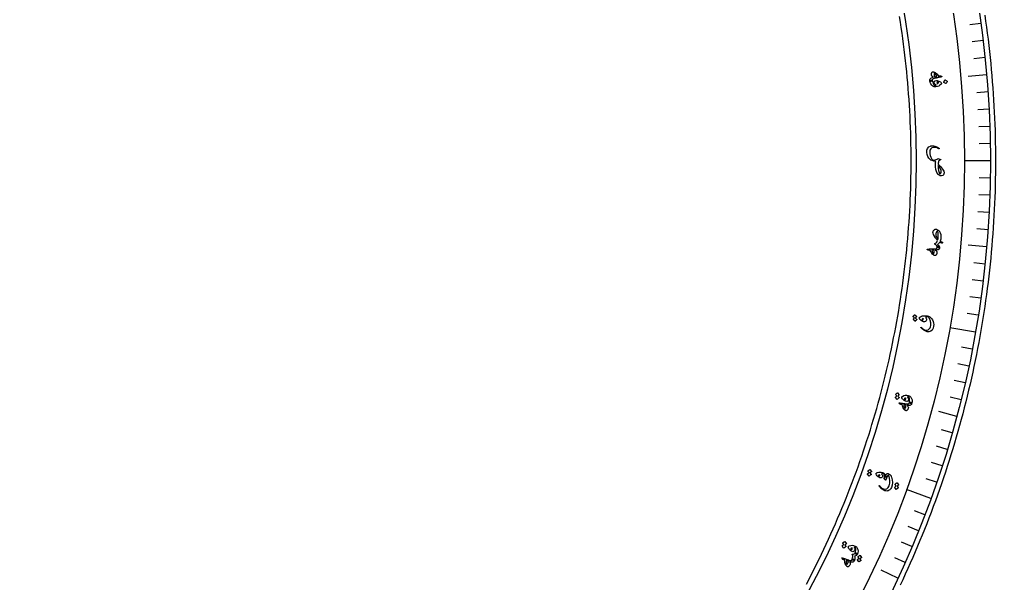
# Model space of a CAD drawing. Header units: millimetres. Extents: x -92 to 92, y -92 to 118.
# Drawn here: x 1.5 to 91.5, y -39 to 13 of the extents above; entities that cross this region are included whole.
import ezdxf

# ---------------------------------------------------------------- set-up
doc = ezdxf.new("R2010")
doc.units = ezdxf.units.MM
for name, color, linetype in [('CUT_INNER', 6, 'Continuous'), ('CUT_OUTER', 1, 'Continuous'), ('ENGRAVE', 7, 'Continuous'), ('ENGRAVE_FINE', 8, 'Continuous'), ('TEXT', 5, 'Continuous')]:
    doc.layers.add(name, color=color, linetype=linetype)

msp = doc.modelspace()

# ---------------------------------------------------------------- linework, layer by layer
at = {"layer": 'CUT_INNER'}
msp.add_lwpolyline([(74.0774, -39.0127), (74.3154, -38.5575), (74.5506, -38.1007), (74.783, -37.6426), (75.0125, -37.183), (75.2393, -36.722), (75.4632, -36.2597), (75.6842, -35.796), (75.9025, -35.3309), (76.1178, -34.8645), (76.3303, -34.3968), (76.5399, -33.9278), (76.7467, -33.4575), (76.9505, -32.986), (77.1515, -32.5132), (77.3495, -32.0392), (77.5446, -31.564), (77.7369, -31.0876), (77.9261, -30.61), (78.1125, -30.1313), (78.2959, -29.6515), (78.4764, -29.1705), (78.6539, -28.6884), (78.8284, -28.2053), (79, -27.721), (79.1686, -27.2358), (79.3342, -26.7495), (79.4969, -26.2622), (79.6565, -25.7739), (79.8132, -25.2847), (79.9668, -24.7945), (80.1174, -24.3034), (80.2651, -23.8113), (80.4096, -23.3184), (80.5512, -22.8245), (80.6897, -22.3299), (80.8252, -21.8343), (80.9577, -21.338), (81.0871, -20.8408), (81.2134, -20.3429), (81.3367, -19.8442), (81.457, -19.3448), (81.5741, -18.8446), (81.6882, -18.3437), (81.7992, -17.8421), (81.9072, -17.3399), (82.012, -16.837), (82.1138, -16.3334), (82.2125, -15.8293), (82.308, -15.3246), (82.4005, -14.8192), (82.4899, -14.3134), (82.5762, -13.8069), (82.6593, -13.3), (82.7394, -12.7926), (82.8163, -12.2846), (82.8901, -11.7763), (82.9608, -11.2674), (83.0284, -10.7582), (83.0929, -10.2485), (83.1542, -9.7385), (83.2124, -9.2281), (83.2674, -8.7173), (83.3194, -8.2062), (83.3681, -7.6948), (83.4138, -7.1832), (83.4563, -6.6712), (83.4957, -6.159), (83.5319, -5.6466), (83.5649, -5.1339), (83.5949, -4.6211), (83.6217, -4.1081), (83.6453, -3.5949), (83.6658, -3.0816), (83.6831, -2.5682), (83.6973, -2.0547), (83.7083, -1.5411), (83.7162, -1.0274), (83.7209, -0.5137), (83.7225, 0), (83.7209, 0.5137), (83.7162, 1.0274), (83.7083, 1.5411), (83.6973, 2.0547), (83.6831, 2.5682), (83.6658, 3.0816), (83.6453, 3.5949), (83.6217, 4.1081), (83.5949, 4.6211), (83.5649, 5.1339), (83.5319, 5.6466), (83.4957, 6.159), (83.4563, 6.6712), (83.4138, 7.1832), (83.3681, 7.6948), (83.3194, 8.2062), (83.2674, 8.7173), (83.2124, 9.2281), (83.1542, 9.7385), (83.0929, 10.2485), (83.0284, 10.7582), (82.9608, 11.2674), (82.8901, 11.7763), (82.8163, 12.2846), (82.7394, 12.7926), (82.6593, 13.3)], dxfattribs=at)
at = {"layer": 'CUT_OUTER'}
msp.add_lwpolyline([(90.5097, 13.4258), (90.5903, 12.8702), (90.6676, 12.3141), (90.7414, 11.7576), (90.8119, 11.2006), (90.8789, 10.6432), (90.9425, 10.0853), (91.0027, 9.5271), (91.0594, 8.9686), (91.1127, 8.4097), (91.1626, 7.8505), (91.2091, 7.2909), (91.2521, 6.7312), (91.2917, 6.1711), (91.3278, 5.6108), (91.3605, 5.0504), (91.3898, 4.4897), (91.4156, 3.9289), (91.438, 3.3679), (91.4569, 2.8067), (91.4724, 2.2455), (91.4845, 1.6842), (91.4931, 1.1228), (91.4983, 0.5614), (91.5, 0), (91.4983, -0.5614), (91.4931, -1.1228), (91.4845, -1.6842), (91.4724, -2.2455), (91.4569, -2.8067), (91.438, -3.3679), (91.4156, -3.9289), (91.3898, -4.4897), (91.3605, -5.0504), (91.3278, -5.6108), (91.2917, -6.1711), (91.2521, -6.7312), (91.2091, -7.2909), (91.1626, -7.8505), (91.1127, -8.4097), (91.0594, -8.9686), (91.0027, -9.5271), (90.9425, -10.0853), (90.8789, -10.6432), (90.8119, -11.2006), (90.7414, -11.7576), (90.6676, -12.3141), (90.5903, -12.8702), (90.5097, -13.4258), (90.4256, -13.9809), (90.3381, -14.5355), (90.2472, -15.0896), (90.1529, -15.643), (90.0552, -16.1959), (89.9542, -16.7481), (89.8497, -17.2998), (89.7419, -17.8508), (89.6306, -18.4011), (89.516, -18.9507), (89.3981, -19.4996), (89.2767, -20.0478), (89.1521, -20.5952), (89.024, -21.1418), (88.8926, -21.6877), (88.7579, -22.2327), (88.6198, -22.7769), (88.4783, -23.3202), (88.3336, -23.8627), (88.1855, -24.4042), (88.0341, -24.9449), (87.8794, -25.4846), (87.7214, -26.0233), (87.56, -26.561), (87.3954, -27.0978), (87.2275, -27.6335), (87.0563, -28.1682), (86.8818, -28.7019), (86.7041, -29.2344), (86.5231, -29.7659), (86.3388, -30.2962), (86.1513, -30.8254), (85.9605, -31.3535), (85.7665, -31.8803), (85.5693, -32.406), (85.3688, -32.9304), (85.1652, -33.4536), (84.9583, -33.9755), (84.7482, -34.4962), (84.535, -35.0155), (84.3185, -35.5336), (84.0989, -36.0503), (83.8761, -36.5656), (83.6502, -37.0796), (83.4211, -37.5922), (83.1889, -38.1033), (82.9535, -38.613), (82.715, -39.1213)], dxfattribs=at)
at = {"layer": 'ENGRAVE'}
for points in [[(90.6869, 7.9341), (88.9824, 7.785)], [(91.0333, 0), (88.6379, 0)], [(90.6869, -7.9341), (88.9824, -7.785)], [(89.6503, -15.8078), (87.2913, -15.3918)], [(87.9315, -23.5612), (86.2787, -23.1183)], [(85.5434, -31.1352), (83.2924, -30.3159)], [(82.5042, -38.4724), (80.9535, -37.7492)]]:
    msp.add_lwpolyline(points, dxfattribs=at)
for radius in [91.0333, 88.6379, 84.1891]:
    msp.add_circle((0, 0), radius, dxfattribs=at)
at = {"layer": 'ENGRAVE_FINE'}
for points in [[(90.1474, 12.6694), (89.1308, 12.5265)], [(90.3548, 11.0942), (89.3358, 10.9691)], [(90.5347, 9.5156), (89.5137, 9.4083)], [(90.8116, 6.3502), (89.7875, 6.2786)], [(90.9086, 4.7643), (89.8834, 4.7106)], [(90.9779, 3.177), (89.9519, 3.1412)], [(91.0195, 1.5888), (89.993, 1.5708)], [(91.0195, -1.5888), (89.993, -1.5708)], [(90.9779, -3.177), (89.9519, -3.1412)], [(90.9086, -4.7643), (89.8834, -4.7106)], [(90.8116, -6.3502), (89.7875, -6.2786)], [(90.5347, -9.5156), (89.5137, -9.4083)], [(90.3548, -11.0942), (89.3358, -10.9691)], [(90.1474, -12.6694), (89.1308, -12.5265)], [(89.9126, -14.2408), (88.8986, -14.0802)], [(89.3608, -17.37), (88.353, -17.1741)], [(89.0441, -18.9269), (88.0399, -18.7134)], [(88.7002, -20.478), (87.6999, -20.2471)], [(88.3293, -22.023), (87.3331, -21.7746)], [(87.5069, -25.0922), (86.52, -24.8092)], [(87.0556, -26.6156), (86.0739, -26.3154)], [(86.5779, -28.1309), (85.6015, -27.8136)], [(86.0737, -29.6376), (85.103, -29.3033)], [(84.987, -32.6234), (84.0285, -32.2555)], [(84.4047, -34.1017), (83.4528, -33.7171)], [(83.7966, -35.5696), (82.8516, -35.1684)], [(83.1631, -37.0266), (82.2252, -36.609)]]:
    msp.add_lwpolyline(points, dxfattribs=at)
at = {"layer": 'TEXT'}
for points in [[(86.5408, 7.781), (86.558, 7.7673), (86.561, 7.7556), (86.5497, 7.7459), (86.524, 7.7381), (86.5084, 7.7349), (86.4869, 7.7302), (86.4593, 7.724), (86.4258, 7.7163), (86.386, 7.7073), (86.3395, 7.697), (86.2864, 7.6855), (86.2267, 7.6728), (86.168, 7.6602), (86.1155, 7.649), (86.069, 7.6392), (86.0288, 7.6307), (85.9948, 7.6236), (85.9673, 7.6179), (85.9462, 7.6135), (85.9316, 7.6105), (85.8399, 7.5893), (85.7694, 7.5641), (85.7201, 7.5351), (85.692, 7.5022), (85.6819, 7.4799), (85.6763, 7.4534), (85.6753, 7.4229), (85.6788, 7.3883), (85.6772, 7.3676), (85.6685, 7.351), (85.6527, 7.3386), (85.6298, 7.3304), (85.6018, 7.3257), (85.5732, 7.3242), (85.544, 7.3259), (85.5142, 7.3307), (85.4885, 7.3379), (85.4692, 7.3466), (85.4561, 7.3568), (85.4493, 7.3686), (85.4442, 7.435), (85.4513, 7.4933), (85.4707, 7.5434), (85.5023, 7.5853), (85.5508, 7.6226), (85.6161, 7.6556), (85.6982, 7.6844), (85.797, 7.709), (85.7327, 7.7394), (85.6815, 7.7716), (85.6432, 7.8056), (85.6179, 7.8414), (85.6073, 7.8714), (85.601, 7.9071), (85.5989, 7.9487), (85.6011, 7.9962), (85.6076, 8.0466), (85.6167, 8.0892), (85.6285, 8.1242), (85.643, 8.1513), (85.6619, 8.174), (85.6824, 8.1897), (85.7045, 8.1986), (85.7282, 8.2005), (85.7584, 8.1975), (85.7922, 8.1906), (85.8295, 8.1799), (85.8704, 8.1653), (85.9117, 8.1486), (85.9447, 8.1337), (85.9696, 8.1207), (85.9863, 8.1094), (86.056, 8.0445), (86.1224, 7.9727), (86.1855, 7.8941), (86.2453, 7.8086), (86.2939, 7.8164), (86.3359, 7.8226), (86.3713, 7.8273), (86.4001, 7.8304), (86.4245, 7.8311), (86.4465, 7.8287), (86.4663, 7.8233), (86.4838, 7.8147)], [(86.517, 7.1633), (86.5159, 7.1454), (86.5099, 7.1252), (86.4989, 7.1027), (86.483, 7.0778), (86.385, 6.969), (86.271, 6.8897), (86.1411, 6.84), (85.9955, 6.8196), (85.9186, 6.8214), (85.8495, 6.8317), (85.7879, 6.8507), (85.7341, 6.8782), (85.6198, 6.9721), (85.5343, 7.0851), (85.4775, 7.2172), (85.4493, 7.3686), (85.4516, 7.3842), (85.4615, 7.3983), (85.4789, 7.4109), (85.5038, 7.4218), (85.5177, 7.4263), (85.532, 7.4297), (85.5467, 7.432), (85.5619, 7.4333), (85.5769, 7.4337), (85.5914, 7.4336), (85.6052, 7.4329), (85.6185, 7.4318), (85.6417, 7.4269), (85.6595, 7.418), (85.6719, 7.4052), (85.6788, 7.3883), (85.7116, 7.241), (85.7597, 7.1147), (85.8233, 7.0094), (85.9023, 6.9251), (85.9378, 6.9323), (85.9659, 6.9398), (85.9866, 6.9478), (85.9999, 6.9561), (86.0112, 6.9656), (86.0184, 6.9743), (86.0214, 6.9819), (86.0204, 6.9885), (86.0184, 6.993), (86.0159, 6.9965), (86.0128, 6.999), (86.0092, 7.0005), (85.9568, 7.0209), (85.9154, 7.048), (85.885, 7.0818), (85.8656, 7.1222), (85.8461, 7.2426), (85.872, 7.3286), (85.9435, 7.3805), (86.0606, 7.3981), (86.1291, 7.3937), (86.201, 7.3793), (86.2762, 7.3548), (86.3549, 7.3202), (86.4233, 7.2824), (86.4731, 7.2436), (86.5044, 7.2039), (86.517, 7.1633)], [(86.0915, 7.7766), (86.0514, 7.8663), (86.0052, 7.9412), (85.9528, 8.0014), (85.8945, 8.0467), (85.8868, 8.0494), (85.8802, 8.0486), (85.8744, 8.0444), (85.8697, 8.0367), (85.8608, 8.009), (85.8548, 7.9794), (85.8517, 7.9478), (85.8515, 7.9142), (85.8542, 7.8787), (85.8598, 7.8411), (85.8683, 7.8016), (85.8797, 7.7601), (85.8824, 7.7537), (85.8867, 7.7472), (85.8926, 7.7405), (85.9001, 7.7336), (85.9208, 7.737), (85.9425, 7.741), (85.965, 7.7455), (85.9885, 7.7506), (86.0129, 7.7563), (86.0382, 7.7625), (86.0644, 7.7693), (86.0915, 7.7766)], [(86.2346, 7.2249), (86.2253, 7.2498), (86.2046, 7.2681), (86.1726, 7.2801), (86.1293, 7.2856), (86.1226, 7.2849), (86.1179, 7.284), (86.1151, 7.2829), (86.1142, 7.2818), (86.1102, 7.2555), (86.109, 7.2292), (86.1107, 7.2028), (86.1154, 7.1763), (86.1223, 7.1533), (86.131, 7.1345), (86.1417, 7.1201), (86.1542, 7.1101), (86.1928, 7.1422), (86.2191, 7.1721), (86.233, 7.1997), (86.2346, 7.2249)], [(87.0437, 7.3447), (87.0472, 7.3418), (87.0495, 7.3374), (87.0506, 7.3317), (87.0506, 7.3245), (87.0347, 7.2726), (87.0141, 7.2233), (86.9887, 7.1765), (86.9587, 7.1323), (86.9539, 7.1279), (86.9489, 7.1257), (86.9438, 7.1257), (86.9385, 7.1281), (86.7346, 7.2331), (86.7296, 7.2373), (86.728, 7.2429), (86.7298, 7.2502), (86.735, 7.2591), (86.7395, 7.2667), (86.7462, 7.2788), (86.7551, 7.2953), (86.7662, 7.3161), (86.7794, 7.3417), (86.7948, 7.3724), (86.8123, 7.4081), (86.832, 7.4488), (86.8353, 7.4543), (86.8389, 7.4572), (86.8428, 7.4576), (86.8468, 7.4553)], [(86.765, -1.1148), (86.7507, -1.2044), (86.7077, -1.2801), (86.636, -1.3417), (86.5358, -1.3893), (86.4976, -1.3941), (86.4552, -1.3893), (86.4084, -1.3747), (86.3572, -1.3505), (86.3081, -1.3229), (86.2672, -1.2979), (86.2346, -1.2757), (86.2102, -1.2561), (86.1197, -1.143), (86.0499, -0.9907), (86.0007, -0.7994), (85.9718, -0.5689), (85.9659, -0.4303), (85.9694, -0.2978), (85.9822, -0.1714), (86.0044, -0.051), (85.8168, -0.0226), (85.666, 0.014), (85.5519, 0.0587), (85.4746, 0.1116), (85.3552, 0.2501), (85.2658, 0.4073), (85.2064, 0.5834), (85.1768, 0.7785), (85.1845, 0.9841), (85.2424, 1.149), (85.3508, 1.2735), (85.51, 1.3576), (85.5347, 1.365), (85.5606, 1.3711), (85.5877, 1.376), (85.6158, 1.3796), (85.645, 1.3816), (85.675, 1.3818), (85.7058, 1.3801), (85.7375, 1.3765), (85.7935, 1.3684), (85.8488, 1.3579), (85.9033, 1.3447), (85.957, 1.329), (86.0099, 1.3108), (86.0616, 1.2903), (86.1122, 1.2676), (86.1618, 1.2426), (86.182, 1.2315), (86.2011, 1.2205), (86.2194, 1.2096), (86.2366, 1.1989), (86.2529, 1.1885), (86.2683, 1.1785), (86.2826, 1.1691), (86.296, 1.16), (86.3036, 1.1536), (86.3084, 1.1468), (86.3102, 1.1396), (86.3092, 1.132), (86.3063, 1.124), (86.3023, 1.1179), (86.2974, 1.1136), (86.2916, 1.1113), (86.2848, 1.1106), (86.2775, 1.1111), (86.2695, 1.113), (86.2608, 1.116), (86.2322, 1.1344), (86.2008, 1.1517), (86.1665, 1.168), (86.1294, 1.1834), (86.0344, 1.2152), (85.945, 1.2344), (85.8613, 1.2408), (85.7831, 1.2346), (85.6352, 1.185), (85.5284, 1.0971), (85.4626, 0.9708), (85.4376, 0.8062), (85.4465, 0.6475), (85.4778, 0.4933), (85.5314, 0.3436), (85.6075, 0.1981), (85.6391, 0.1542), (85.6774, 0.1163), (85.7224, 0.0844), (85.7741, 0.0585), (85.7813, 0.0555), (85.7901, 0.0541), (85.8005, 0.0543), (85.8125, 0.056), (85.927, 0.0786), (86.0274, 0.1079), (86.1137, 0.1439), (86.1859, 0.1867), (86.1992, 0.1952), (86.2108, 0.2002), (86.2209, 0.2016), (86.2294, 0.1996), (86.4394, 0.1206), (86.4552, 0.1092), (86.4618, 0.0981), (86.4591, 0.0874), (86.4471, 0.077), (86.2859, -0.0179), (86.2619, -0.0686), (86.2436, -0.1337), (86.231, -0.2132), (86.224, -0.307), (86.3321, -0.419), (86.4321, -0.5315), (86.5239, -0.6446), (86.6076, -0.7581), (86.6771, -0.8668), (86.7265, -0.9625), (86.7558, -1.0452), (86.765, -1.1148)], [(86.3846, -1.2356), (86.4455, -1.1577), (86.4827, -1.0759), (86.4962, -0.9903), (86.4859, -0.9008), (86.4528, -0.8036), (86.3977, -0.6922), (86.3204, -0.5667), (86.2209, -0.4273), (86.2185, -0.6801), (86.2448, -0.8989), (86.3001, -1.0841), (86.3846, -1.2356)], [(85.7377, -6.5701), (85.746, -6.531), (85.7651, -6.4877), (85.7952, -6.4401), (85.8361, -6.3881), (85.8809, -6.343), (85.925, -6.3139), (85.9686, -6.3008), (86.0117, -6.3036), (86.0543, -6.3176), (86.1015, -6.3385), (86.1534, -6.366), (86.2099, -6.4004), (86.2613, -6.4353), (86.3007, -6.4645), (86.328, -6.4879), (86.3431, -6.5057), (86.4084, -6.6373), (86.4505, -6.786), (86.4696, -6.9518), (86.4655, -7.1345), (86.4618, -7.1715), (86.4568, -7.208), (86.4506, -7.2442), (86.4431, -7.2799), (86.4345, -7.315), (86.425, -7.3494), (86.4146, -7.383), (86.4033, -7.4159), (86.4258, -7.43), (86.4672, -7.4492), (86.5274, -7.4736), (86.6064, -7.5033), (86.6216, -7.5108), (86.6298, -7.5221), (86.6309, -7.5375), (86.6248, -7.5567), (86.6141, -7.5726), (86.6007, -7.5831), (86.5845, -7.5881), (86.5656, -7.5877), (86.5426, -7.5814), (86.5187, -7.5739), (86.4939, -7.5655), (86.4682, -7.5559), (86.4419, -7.5452), (86.415, -7.5332), (86.3876, -7.5198), (86.3596, -7.5051), (86.3238, -7.5656), (86.2842, -7.6185), (86.2407, -7.664), (86.1933, -7.702), (86.1777, -7.713), (86.1663, -7.7235), (86.1592, -7.7333), (86.1562, -7.7425), (86.1578, -7.7504), (86.1638, -7.7587), (86.1742, -7.7674), (86.1892, -7.7764), (86.2638, -7.8212), (86.3158, -7.8679), (86.3451, -7.9164), (86.3517, -7.9668), (86.3493, -7.9732), (86.3434, -7.9796), (86.334, -7.986), (86.321, -7.9924), (86.2742, -8.005), (86.2345, -8.0108), (86.2018, -8.0099), (86.1762, -8.0022), (86.1544, -7.9892), (86.1382, -7.9754), (86.1275, -7.9609), (86.1223, -7.9456), (86.1044, -7.8797), (86.0691, -7.8177), (86.0164, -7.7597), (85.9463, -7.7057), (85.9327, -7.6943), (85.9234, -7.6811), (85.9185, -7.6661), (85.9179, -7.6492), (85.9219, -7.6312), (85.9306, -7.6156), (85.9438, -7.6023), (85.9616, -7.5914), (86.0251, -7.549), (86.0807, -7.4925), (86.1286, -7.4217), (86.1686, -7.3366), (86.1141, -7.2759), (86.0632, -7.217), (86.016, -7.1597), (85.9724, -7.1041), (85.8651, -6.9447), (85.7902, -6.8027), (85.7477, -6.6779), (85.7377, -6.5701)], [(86.1341, -6.4873), (86.0713, -6.5581), (86.0266, -6.6346), (86, -6.7169), (85.9915, -6.8052), (85.9974, -6.8461), (86.0131, -6.8968), (86.0385, -6.9573), (86.0737, -7.0276), (86.0932, -7.0637), (86.1117, -7.0969), (86.1291, -7.1271), (86.1454, -7.1544), (86.1609, -7.1787), (86.1757, -7.2), (86.1897, -7.2184), (86.203, -7.2339), (86.2179, -7.153), (86.2273, -7.0569), (86.2311, -6.9455), (86.2291, -6.8188), (86.2212, -6.6967), (86.2069, -6.6015), (86.1863, -6.5332), (86.1594, -6.4918), (86.1535, -6.4854), (86.1473, -6.4825), (86.1408, -6.4832), (86.1341, -6.4873)], [(85.2037, -8.1746), (85.1892, -8.1582), (85.1884, -8.1463), (85.2014, -8.139), (85.228, -8.1361), (85.2439, -8.1359), (85.266, -8.1352), (85.2942, -8.1343), (85.3285, -8.1329), (85.3693, -8.1314), (85.4169, -8.1298), (85.4712, -8.1283), (85.5322, -8.1267), (85.5922, -8.1251), (85.6459, -8.1237), (85.6933, -8.1225), (85.7345, -8.1216), (85.7692, -8.1207), (85.7973, -8.1201), (85.8188, -8.1197), (85.8337, -8.1194), (85.9277, -8.1151), (86.0016, -8.1031), (86.0554, -8.0834), (86.0889, -8.0559), (86.1029, -8.0356), (86.1131, -8.0105), (86.1196, -7.9805), (86.1223, -7.9456), (86.1276, -7.9253), (86.1391, -7.9104), (86.1568, -7.9009), (86.1808, -7.8969), (86.2092, -7.8972), (86.2376, -7.9008), (86.266, -7.9076), (86.2945, -7.9176), (86.3185, -7.9293), (86.336, -7.9414), (86.3471, -7.9539), (86.3517, -7.9668), (86.3448, -8.0338), (86.3273, -8.0905), (86.2992, -8.1368), (86.2604, -8.1727), (86.2059, -8.2007), (86.1356, -8.2214), (86.0497, -8.2348), (85.948, -8.2409), (86.0056, -8.2828), (86.0499, -8.3241), (86.0812, -8.3648), (86.0993, -8.4049), (86.1041, -8.4365), (86.1035, -8.4731), (86.0977, -8.5146), (86.0865, -8.561), (86.0704, -8.6095), (86.0532, -8.6499), (86.0348, -8.6821), (86.0153, -8.706), (85.9924, -8.7247), (85.9692, -8.7362), (85.9458, -8.7405), (85.9221, -8.7378), (85.8931, -8.7289), (85.8613, -8.7155), (85.8268, -8.6977), (85.7895, -8.6755), (85.7523, -8.6511), (85.7227, -8.6302), (85.7009, -8.6126), (85.6867, -8.5983), (85.6307, -8.5215), (85.5791, -8.4388), (85.5319, -8.3502), (85.489, -8.2557), (85.4398, -8.2543), (85.3974, -8.2526), (85.3617, -8.2506), (85.3329, -8.2483), (85.3088, -8.2446), (85.2876, -8.2382), (85.2692, -8.2292), (85.2536, -8.2177)], [(85.6461, -8.2529), (85.6688, -8.3482), (85.7002, -8.4302), (85.7402, -8.499), (85.7888, -8.5545), (85.7958, -8.5586), (85.8025, -8.5591), (85.8089, -8.5561), (85.815, -8.5494), (85.8291, -8.524), (85.8406, -8.496), (85.8496, -8.4656), (85.8562, -8.4326), (85.8602, -8.3972), (85.8617, -8.3592), (85.8608, -8.3188), (85.8573, -8.2759), (85.8558, -8.2691), (85.8528, -8.2619), (85.8483, -8.2543), (85.8421, -8.2461), (85.8211, -8.2456), (85.7991, -8.2455), (85.7761, -8.2458), (85.7521, -8.2465), (85.7271, -8.2475), (85.7011, -8.2489), (85.6741, -8.2508), (85.6461, -8.2529)], [(83.9146, -14.3744), (83.912, -14.3708), (83.9109, -14.3661), (83.9112, -14.3604), (83.913, -14.3537), (83.9265, -14.3307), (83.9408, -14.3087), (83.9559, -14.2877), (83.9718, -14.2676), (83.9887, -14.2482), (84.0068, -14.2296), (84.0261, -14.2116), (84.0465, -14.1943), (84.0524, -14.1913), (84.0582, -14.1905), (84.0639, -14.192), (84.0696, -14.1957), (84.2411, -14.348), (84.243, -14.3517), (84.2422, -14.3566), (84.2386, -14.3626), (84.2322, -14.3697), (84.2266, -14.3743), (84.2187, -14.3822), (84.2085, -14.3931), (84.1959, -14.4072), (84.1809, -14.4245), (84.1631, -14.4453), (84.1427, -14.4694), (84.1195, -14.4969), (84.2519, -14.6176), (84.2557, -14.6227), (84.2558, -14.6285), (84.2522, -14.635), (84.245, -14.6421), (84.2387, -14.6483), (84.2292, -14.658), (84.2165, -14.6714), (84.2006, -14.6884), (84.1813, -14.7094), (84.1587, -14.7346), (84.1328, -14.7639), (84.1035, -14.7976), (84.099, -14.8008), (84.095, -14.8018), (84.0913, -14.8007), (84.088, -14.7974), (83.9253, -14.643), (83.9227, -14.6393), (83.9216, -14.6347), (83.922, -14.6289), (83.9238, -14.6222), (83.9343, -14.6025), (83.9457, -14.5837), (83.9582, -14.5656), (83.9717, -14.5484), (83.986, -14.532), (84.0009, -14.5163), (84.0166, -14.5013), (84.0329, -14.4871)], [(84.4822, -14.4717), (84.4908, -14.4489), (84.5088, -14.4259), (84.5363, -14.4025), (84.5733, -14.3788), (84.6699, -14.3335), (84.781, -14.3015), (84.9068, -14.2829), (85.0472, -14.2777), (85.1197, -14.2814), (85.1921, -14.2916), (85.2644, -14.3083), (85.3365, -14.3315), (85.4505, -14.3887), (85.5489, -14.465), (85.6317, -14.5604), (85.6988, -14.6748), (85.756, -14.8204), (85.7915, -14.9614), (85.8051, -15.0978), (85.7969, -15.2294), (85.7444, -15.4396), (85.655, -15.5991), (85.5292, -15.7076), (85.367, -15.7653), (85.3147, -15.769), (85.2597, -15.7651), (85.2018, -15.7534), (85.1412, -15.734), (85.0755, -15.7088), (85.0105, -15.6786), (84.9464, -15.6433), (84.883, -15.603), (84.8202, -15.5581), (84.7581, -15.5092), (84.6964, -15.4562), (84.6354, -15.3991), (84.6292, -15.3913), (84.6258, -15.3838), (84.6254, -15.3764), (84.6278, -15.3692), (84.6321, -15.3617), (84.6367, -15.3559), (84.6417, -15.3518), (84.647, -15.3494), (84.6543, -15.3481), (84.662, -15.3495), (84.6702, -15.3535), (84.6789, -15.3603), (84.7823, -15.4554), (84.8791, -15.5281), (84.9693, -15.5781), (85.0529, -15.6055), (85.1341, -15.6135), (85.2118, -15.6046), (85.2861, -15.5786), (85.357, -15.5357), (85.4211, -15.474), (85.4717, -15.3941), (85.509, -15.2961), (85.5328, -15.1799), (85.5399, -15.0993), (85.5405, -15.0187), (85.5344, -14.9381), (85.5219, -14.8575), (85.5025, -14.7771), (85.4762, -14.6971), (85.443, -14.6174), (85.4028, -14.5381), (85.3634, -14.475), (85.3224, -14.4267), (85.2799, -14.3932), (85.2359, -14.3744), (85.1915, -14.368), (85.1481, -14.3719), (85.1055, -14.386), (85.0637, -14.4102), (85.1177, -14.4994), (85.1442, -14.5857), (85.1432, -14.6689), (85.1147, -14.749), (85.052, -14.8243), (84.9677, -14.8548), (84.8621, -14.8405), (84.735, -14.7817), (84.6149, -14.7014), (84.5327, -14.623), (84.4885, -14.5465), (84.4822, -14.4717)], [(84.8299, -14.5183), (84.799, -14.5395), (84.7758, -14.5608), (84.7605, -14.5821), (84.7529, -14.6035), (84.753, -14.6228), (84.7598, -14.6429), (84.7732, -14.6638), (84.7933, -14.6856), (84.8121, -14.6708), (84.8274, -14.6532), (84.8394, -14.6328), (84.848, -14.6095), (84.8507, -14.5869), (84.8486, -14.5642), (84.8417, -14.5413), (84.8299, -14.5183)], [(82.2988, -21.558), (82.2965, -21.5541), (82.2958, -21.5493), (82.2966, -21.5437), (82.299, -21.5371), (82.3144, -21.5155), (82.3305, -21.4948), (82.3474, -21.4752), (82.365, -21.4565), (82.3835, -21.4387), (82.4031, -21.4217), (82.4239, -21.4055), (82.4457, -21.39), (82.4518, -21.3875), (82.4577, -21.3873), (82.4633, -21.3892), (82.4686, -21.3934), (82.6263, -21.5599), (82.6279, -21.5638), (82.6267, -21.5685), (82.6226, -21.5742), (82.6156, -21.5807), (82.6096, -21.5849), (82.601, -21.592), (82.5899, -21.602), (82.5762, -21.6149), (82.5597, -21.6309), (82.5402, -21.65), (82.5178, -21.6722), (82.4923, -21.6976), (82.6138, -21.8292), (82.6171, -21.8347), (82.6168, -21.8405), (82.6127, -21.8466), (82.6048, -21.853), (82.5981, -21.8586), (82.5878, -21.8675), (82.5739, -21.8798), (82.5566, -21.8953), (82.5356, -21.9145), (82.5109, -21.9376), (82.4825, -21.9646), (82.4505, -21.9955), (82.4457, -21.9984), (82.4416, -21.9991), (82.438, -21.9976), (82.435, -21.994), (82.2863, -21.8263), (82.284, -21.8224), (82.2833, -21.8176), (82.2841, -21.812), (82.2865, -21.8054), (82.2987, -21.7867), (82.3117, -21.769), (82.3257, -21.7521), (82.3406, -21.7361), (82.3563, -21.7209), (82.3725, -21.7066), (82.3894, -21.6931), (82.4069, -21.6804)], [(82.6249, -22.3523), (82.6134, -22.3337), (82.6146, -22.3218), (82.6285, -22.3167), (82.6553, -22.3184), (82.671, -22.3208), (82.6929, -22.3239), (82.7209, -22.3277), (82.7549, -22.3321), (82.7954, -22.3374), (82.8425, -22.3439), (82.8963, -22.3515), (82.9568, -22.3602), (83.0162, -22.3687), (83.0694, -22.3763), (83.1163, -22.3831), (83.157, -22.389), (83.1914, -22.394), (83.2192, -22.3981), (83.2404, -22.4013), (83.2552, -22.4035), (83.3486, -22.4151), (83.4235, -22.4156), (83.4798, -22.4052), (83.5175, -22.3838), (83.5346, -22.3661), (83.5489, -22.343), (83.5603, -22.3145), (83.5689, -22.2806), (83.5775, -22.2615), (83.5913, -22.2487), (83.6104, -22.2424), (83.6347, -22.2424), (83.6626, -22.2475), (83.6901, -22.2558), (83.717, -22.2672), (83.7433, -22.2819), (83.765, -22.2975), (83.7803, -22.3124), (83.7891, -22.3265), (83.7914, -22.34), (83.7734, -22.4049), (83.7467, -22.4578), (83.7112, -22.4987), (83.667, -22.5276), (83.6085, -22.5461), (83.5358, -22.5548), (83.4488, -22.5535), (83.3476, -22.5424), (83.3972, -22.5934), (83.434, -22.6416), (83.458, -22.687), (83.4691, -22.7296), (83.4686, -22.7615), (83.4619, -22.7974), (83.4492, -22.8374), (83.4303, -22.8813), (83.4063, -22.9264), (83.3826, -22.9633), (83.3591, -22.9919), (83.3359, -23.0123), (83.3101, -23.0268), (83.2853, -23.0343), (83.2615, -23.0347), (83.2386, -23.028), (83.2115, -23.0144), (83.1825, -22.9959), (83.1514, -22.9725), (83.1184, -22.9443), (83.0857, -22.9141), (83.0601, -22.8884), (83.0415, -22.8674), (83.03, -22.851), (82.9877, -22.7658), (82.9507, -22.6757), (82.919, -22.5804), (82.8925, -22.4801), (82.8443, -22.4705), (82.8027, -22.4617), (82.7679, -22.4537), (82.7399, -22.4466), (82.7168, -22.4389), (82.6969, -22.429), (82.6803, -22.4171), (82.6668, -22.4031)], [(82.8549, -21.7877), (82.8619, -21.7715), (82.8742, -21.7547), (82.892, -21.7373), (82.9152, -21.7194), (83.0434, -21.6502), (83.1769, -21.6133), (83.3159, -21.609), (83.4602, -21.6374), (83.5322, -21.6642), (83.5942, -21.6966), (83.6461, -21.7348), (83.6879, -21.7786), (83.7647, -21.9056), (83.8076, -22.0416), (83.8165, -22.1864), (83.7914, -22.34), (83.7839, -22.3541), (83.7698, -22.3641), (83.7491, -22.3701), (83.722, -22.372), (83.7074, -22.3715), (83.6927, -22.3699), (83.6781, -22.367), (83.6634, -22.363), (83.6492, -22.3583), (83.6356, -22.3532), (83.6228, -22.3479), (83.6107, -22.3423), (83.5906, -22.3297), (83.5769, -22.3153), (83.5696, -22.2989), (83.5689, -22.2806), (83.5881, -22.1301), (83.5852, -21.9943), (83.5603, -21.8735), (83.5136, -21.7676), (83.4777, -21.7627), (83.4486, -21.7606), (83.4265, -21.7613), (83.4112, -21.7647), (83.3974, -21.7701), (83.3878, -21.7758), (83.3824, -21.782), (83.3812, -21.7886), (83.3815, -21.7935), (83.3828, -21.7976), (83.3849, -21.801), (83.3878, -21.8036), (83.4305, -21.8402), (83.4606, -21.8795), (83.478, -21.9214), (83.4828, -21.9661), (83.4608, -22.0863), (83.4074, -22.1587), (83.3225, -22.1833), (83.2064, -22.1602), (83.1435, -22.1329), (83.0807, -22.095), (83.0181, -22.0467), (82.9556, -21.988), (82.9038, -21.9298), (82.8698, -21.8771), (82.8535, -21.8297), (82.8549, -21.7877)], [(83.1008, -21.9394), (83.1013, -21.9657), (83.1146, -21.9899), (83.1407, -22.0118), (83.1797, -22.0315), (83.1862, -22.0331), (83.191, -22.0339), (83.1939, -22.0338), (83.1952, -22.033), (83.2078, -22.0097), (83.2177, -21.9854), (83.2249, -21.9601), (83.2293, -21.9337), (83.2305, -21.9098), (83.2285, -21.8892), (83.2232, -21.8722), (83.2147, -21.8586), (83.1676, -21.8759), (83.133, -21.8951), (83.1107, -21.9163), (83.1008, -21.9394)], [(83.0479, -22.5037), (83.0543, -22.6014), (83.0715, -22.6875), (83.0993, -22.762), (83.138, -22.825), (83.1442, -22.8302), (83.1507, -22.8318), (83.1575, -22.8298), (83.1647, -22.8243), (83.1828, -22.8016), (83.1988, -22.776), (83.2128, -22.7475), (83.2248, -22.7161), (83.2347, -22.6818), (83.2426, -22.6447), (83.2484, -22.6046), (83.2522, -22.5617), (83.2519, -22.5549), (83.2502, -22.5473), (83.2469, -22.5389), (83.2423, -22.5299), (83.2216, -22.5259), (83.2, -22.5221), (83.1772, -22.5185), (83.1535, -22.5151), (83.1286, -22.5119), (83.1028, -22.509), (83.0758, -22.5062), (83.0479, -22.5037)], [(79.7465, -28.6147), (79.7446, -28.6107), (79.7442, -28.6059), (79.7456, -28.6003), (79.7485, -28.594), (79.7657, -28.5739), (79.7836, -28.5549), (79.8021, -28.5369), (79.8212, -28.5199), (79.8412, -28.5039), (79.8622, -28.4888), (79.8843, -28.4746), (79.9074, -28.4612), (79.9137, -28.4592), (79.9195, -28.4595), (79.925, -28.4619), (79.9299, -28.4665), (80.0724, -28.6458), (80.0737, -28.6498), (80.0721, -28.6544), (80.0675, -28.6597), (80.06, -28.6655), (80.0537, -28.6691), (80.0445, -28.6754), (80.0326, -28.6843), (80.0178, -28.6959), (80, -28.7103), (79.9789, -28.7276), (79.9546, -28.7476), (79.9271, -28.7705), (80.0366, -28.9119), (80.0395, -28.9177), (80.0386, -28.9234), (80.034, -28.9291), (80.0256, -28.9348), (80.0184, -28.9398), (80.0074, -28.9477), (79.9925, -28.9586), (79.9739, -28.9725), (79.9513, -28.9896), (79.9248, -29.0104), (79.8942, -29.0346), (79.8595, -29.0625), (79.8546, -29.0649), (79.8504, -29.0652), (79.8469, -29.0634), (79.8442, -29.0596), (79.7108, -28.8798), (79.7088, -28.8758), (79.7085, -28.871), (79.7099, -28.8654), (79.7128, -28.8592), (79.7265, -28.8417), (79.7411, -28.8252), (79.7564, -28.8097), (79.7727, -28.7952), (79.7896, -28.7816), (79.807, -28.7688), (79.825, -28.7569), (79.8435, -28.7458)], [(80.6387, -28.7189), (80.7501, -28.6964), (80.8608, -28.692), (80.9708, -28.7058), (81.08, -28.7379), (81.1039, -28.7468), (81.1271, -28.7563), (81.1498, -28.7665), (81.172, -28.7773), (81.1934, -28.7887), (81.2139, -28.8006), (81.2336, -28.8131), (81.2524, -28.8262), (81.3656, -28.9355), (81.4265, -29.0696), (81.4349, -29.2285), (81.3906, -29.412), (81.3856, -29.4204), (81.3787, -29.4241), (81.3698, -29.4229), (81.3589, -29.4169), (81.334, -29.3977), (81.3071, -29.3736), (81.2783, -29.3448), (81.2474, -29.3112), (81.2424, -29.3046), (81.2394, -29.2974), (81.2384, -29.2895), (81.2392, -29.281), (81.2604, -29.1392), (81.2624, -29.0212), (81.2452, -28.9271), (81.2089, -28.8569), (81.1901, -28.8397), (81.1651, -28.8291), (81.1341, -28.8252), (81.097, -28.8279), (81.0781, -28.8307), (81.0611, -28.8342), (81.0462, -28.8383), (81.0332, -28.8432), (81.0216, -28.8486), (81.0112, -28.8543), (81.0018, -28.8604), (80.9934, -28.8669), (81.0304, -28.9089), (81.0582, -28.9483), (81.0766, -28.9851), (81.0858, -29.0192), (81.0864, -29.0929), (81.0651, -29.151), (81.0218, -29.1933), (80.9566, -29.2198), (80.893, -29.2255), (80.8275, -29.2119), (80.7602, -29.1789), (80.691, -29.1267), (80.5978, -29.0346), (80.5373, -28.951), (80.5094, -28.8759), (80.5141, -28.8092), (80.529, -28.7809), (80.5547, -28.7564), (80.5913, -28.7357), (80.6387, -28.7189)], [(80.7131, -29.0048), (80.7108, -29.0195), (80.7136, -29.0374), (80.7213, -29.0585), (80.734, -29.0827), (80.7422, -29.0907), (80.7526, -29.0934), (80.7652, -29.0908), (80.7801, -29.083), (80.8117, -29.0548), (80.8284, -29.0205), (80.8303, -28.9802), (80.8173, -28.934), (80.8138, -28.9287), (80.8094, -28.9257), (80.8042, -28.9252), (80.7981, -28.9271), (80.7657, -28.9476), (80.7408, -28.9674), (80.7232, -28.9865), (80.7131, -29.0048)], [(81.2585, -29.3179), (81.2681, -29.2815), (81.2788, -29.2448), (81.2905, -29.2079), (81.3034, -29.1706), (81.3175, -29.1333), (81.3328, -29.0961), (81.3495, -29.059), (81.3674, -29.022), (81.4043, -28.9543), (81.4428, -28.8998), (81.4831, -28.8585), (81.5251, -28.8303), (81.55, -28.822), (81.5779, -28.8211), (81.609, -28.8278), (81.6431, -28.8421), (81.7118, -28.88), (81.7664, -28.9157), (81.8068, -28.9491), (81.8331, -28.9802), (81.8538, -29.0153), (81.8734, -29.0561), (81.892, -29.1027), (81.9095, -29.1551), (81.9719, -29.4172), (81.9925, -29.6645), (81.9712, -29.8969), (81.9082, -30.1139), (81.867, -30.1977), (81.8175, -30.2695), (81.7597, -30.3291), (81.6937, -30.3767), (81.6225, -30.4114), (81.5488, -30.4324), (81.4727, -30.4396), (81.3941, -30.4331), (81.313, -30.4135), (81.2292, -30.3811), (81.1426, -30.336), (81.0532, -30.2782), (81.008, -30.2452), (80.9659, -30.2111), (80.9267, -30.1759), (80.8905, -30.1395), (80.857, -30.1024), (80.8259, -30.0646), (80.7972, -30.0262), (80.771, -29.9873), (80.7654, -29.9734), (80.7646, -29.9624), (80.7685, -29.9541), (80.7772, -29.9486), (80.7895, -29.9459), (80.8009, -29.9472), (80.8115, -29.9527), (80.8212, -29.9623), (80.9061, -30.0659), (80.9918, -30.1479), (81.0785, -30.208), (81.1661, -30.2463), (81.3462, -30.2729), (81.497, -30.232), (81.6185, -30.1236), (81.7103, -29.9476), (81.765, -29.7288), (81.7743, -29.4944), (81.7382, -29.2449), (81.6565, -28.9805), (81.6537, -28.9765), (81.6498, -28.9746), (81.6448, -28.9748), (81.6388, -28.9769), (81.5834, -29.022), (81.5234, -29.1104), (81.4586, -29.242), (81.3888, -29.4168), (81.3844, -29.4251), (81.3792, -29.4283), (81.3731, -29.4265), (81.3661, -29.4195)], [(82.2479, -29.8405), (82.246, -29.8363), (82.2457, -29.8314), (82.2471, -29.8257), (82.2501, -29.8192), (82.2677, -29.7984), (82.2859, -29.7786), (82.3047, -29.76), (82.3242, -29.7424), (82.3444, -29.7258), (82.3658, -29.7101), (82.3881, -29.6953), (82.4115, -29.6814), (82.4178, -29.6794), (82.4237, -29.6796), (82.4291, -29.682), (82.434, -29.6867), (82.5746, -29.8703), (82.5758, -29.8744), (82.5741, -29.8791), (82.5694, -29.8845), (82.5618, -29.8906), (82.5554, -29.8943), (82.5461, -29.9009), (82.534, -29.9102), (82.519, -29.9222), (82.5009, -29.9371), (82.4795, -29.955), (82.4549, -29.9758), (82.4269, -29.9996), (82.5349, -30.1443), (82.5377, -30.1502), (82.5367, -30.1561), (82.532, -30.162), (82.5235, -30.1679), (82.5162, -30.173), (82.505, -30.1812), (82.49, -30.1926), (82.4711, -30.207), (82.4482, -30.2248), (82.4212, -30.2463), (82.3902, -30.2715), (82.355, -30.3004), (82.35, -30.3028), (82.3458, -30.3032), (82.3423, -30.3014), (82.3397, -30.2975), (82.2082, -30.1135), (82.2064, -30.1093), (82.2061, -30.1044), (82.2075, -30.0987), (82.2106, -30.0922), (82.2246, -30.0742), (82.2394, -30.0571), (82.2551, -30.0411), (82.2716, -30.026), (82.2887, -30.0118), (82.3064, -29.9986), (82.3246, -29.9862), (82.3434, -29.9747)], [(77.4331, -35.2414), (77.4315, -35.2372), (77.4316, -35.2324), (77.4333, -35.2269), (77.4368, -35.2209), (77.4557, -35.2022), (77.4751, -35.1846), (77.495, -35.1681), (77.5155, -35.1527), (77.5368, -35.1383), (77.559, -35.1249), (77.5822, -35.1124), (77.6064, -35.1009), (77.6129, -35.0995), (77.6187, -35.1002), (77.6239, -35.1031), (77.6284, -35.1081), (77.7555, -35.299), (77.7564, -35.3031), (77.7544, -35.3076), (77.7494, -35.3124), (77.7414, -35.3177), (77.7348, -35.3208), (77.7251, -35.3263), (77.7125, -35.3343), (77.6967, -35.3447), (77.6778, -35.3576), (77.6553, -35.3731), (77.6294, -35.3912), (77.6, -35.4119), (77.6973, -35.5622), (77.6997, -35.5682), (77.6984, -35.5739), (77.6933, -35.5792), (77.6845, -35.5842), (77.6768, -35.5886), (77.6652, -35.5956), (77.6495, -35.6053), (77.6297, -35.6177), (77.6058, -35.633), (77.5775, -35.6516), (77.545, -35.6734), (77.5081, -35.6984), (77.503, -35.7004), (77.4988, -35.7004), (77.4955, -35.6983), (77.4931, -35.6943), (77.3751, -35.5037), (77.3735, -35.4995), (77.3736, -35.4946), (77.3754, -35.4892), (77.3789, -35.4832), (77.394, -35.4668), (77.4099, -35.4515), (77.4266, -35.4373), (77.444, -35.424), (77.462, -35.4118), (77.4804, -35.4004), (77.4994, -35.39), (77.5188, -35.3804)], [(77.942, -35.5624), (77.9516, -35.5476), (77.9667, -35.5331), (77.9871, -35.519), (78.013, -35.5053), (78.1511, -35.4589), (78.289, -35.4453), (78.4266, -35.4647), (78.564, -35.5172), (78.6305, -35.5558), (78.686, -35.5984), (78.7307, -35.6448), (78.7644, -35.6951), (78.8185, -35.8333), (78.8376, -35.9746), (78.8218, -36.1188), (78.771, -36.2659), (78.7611, -36.2785), (78.7455, -36.286), (78.7241, -36.2884), (78.6971, -36.2856), (78.6828, -36.2827), (78.6686, -36.2785), (78.6547, -36.2733), (78.6409, -36.2668), (78.6276, -36.2597), (78.6151, -36.2525), (78.6034, -36.245), (78.5925, -36.2374), (78.5747, -36.2216), (78.5637, -36.2051), (78.5594, -36.1877), (78.5618, -36.1696), (78.6062, -36.0244), (78.6265, -35.8902), (78.6226, -35.7669), (78.5945, -35.6546), (78.56, -35.6437), (78.5317, -35.6367), (78.5098, -35.6336), (78.4941, -35.6344), (78.4796, -35.6373), (78.4692, -35.6413), (78.4628, -35.6465), (78.4605, -35.6528), (78.46, -35.6577), (78.4605, -35.6619), (78.462, -35.6656), (78.4645, -35.6687), (78.5003, -35.712), (78.5232, -35.7558), (78.5333, -35.8001), (78.5304, -35.8449), (78.4883, -35.9597), (78.4233, -36.022), (78.3355, -36.0318), (78.225, -35.9892), (78.1677, -35.9516), (78.1123, -35.9036), (78.0588, -35.8454), (78.0072, -35.7769), (77.966, -35.7108), (77.9415, -35.653), (77.9335, -35.6036), (77.942, -35.5624)], [(78.1585, -35.7537), (78.1545, -35.7797), (78.1635, -35.8058), (78.1855, -35.8318), (78.2206, -35.8579), (78.2267, -35.8605), (78.2313, -35.8621), (78.2343, -35.8626), (78.2356, -35.862), (78.252, -35.8412), (78.2659, -35.8189), (78.2772, -35.7952), (78.2861, -35.7699), (78.2914, -35.7465), (78.2929, -35.726), (78.2906, -35.7083), (78.2845, -35.6934), (78.2352, -35.7025), (78.1978, -35.7155), (78.1722, -35.7326), (78.1585, -35.7537)], [(77.3561, -36.6406), (77.348, -36.6203), (77.3513, -36.6089), (77.366, -36.6063), (77.392, -36.6126), (77.407, -36.6178), (77.428, -36.6248), (77.4549, -36.6334), (77.4876, -36.6438), (77.5265, -36.6562), (77.5718, -36.6709), (77.6234, -36.6879), (77.6813, -36.7072), (77.7383, -36.7261), (77.7892, -36.743), (77.8343, -36.758), (77.8733, -36.7711), (77.9062, -36.7821), (77.9328, -36.7911), (77.9532, -36.7979), (77.9673, -36.8027), (78.0572, -36.8307), (78.1308, -36.8445), (78.1881, -36.8442), (78.229, -36.8298), (78.249, -36.8155), (78.2671, -36.7953), (78.2834, -36.7693), (78.2978, -36.7374), (78.3097, -36.7201), (78.3255, -36.71), (78.3454, -36.7071), (78.3694, -36.7114), (78.396, -36.7214), (78.4215, -36.7344), (78.4459, -36.7505), (78.4693, -36.7696), (78.4879, -36.7887), (78.5002, -36.8061), (78.5064, -36.8216), (78.5063, -36.8352), (78.4771, -36.896), (78.4414, -36.9433), (78.3992, -36.9773), (78.3506, -36.9979), (78.2897, -37.0057), (78.2166, -37.0013), (78.1312, -36.9847), (78.0336, -36.9559), (78.0735, -37.0148), (78.1011, -37.0687), (78.1167, -37.1177), (78.1201, -37.1616), (78.1139, -37.1929), (78.1009, -37.2271), (78.0813, -37.2641), (78.055, -37.304), (78.0234, -37.3442), (77.9935, -37.3763), (77.9653, -37.4003), (77.9388, -37.4162), (77.9109, -37.4259), (77.8852, -37.4289), (77.8617, -37.425), (77.8403, -37.4144), (77.8161, -37.3962), (77.7907, -37.3728), (77.7643, -37.3443), (77.7368, -37.3107), (77.7101, -37.2752), (77.6894, -37.2454), (77.6748, -37.2214), (77.6663, -37.2032), (77.6398, -37.1119), (77.6194, -37.0166), (77.6051, -36.9173), (77.5968, -36.8139), (77.551, -36.7958), (77.5117, -36.7798), (77.4789, -36.7658), (77.4525, -36.7538), (77.4312, -36.7421), (77.4133, -36.7289), (77.3991, -36.7142), (77.3883, -36.6981)], [(77.7455, -36.8646), (77.7346, -36.9619), (77.7362, -37.0497), (77.7504, -37.128), (77.7772, -37.1968), (77.7824, -37.203), (77.7886, -37.2057), (77.7956, -37.205), (77.8036, -37.2009), (77.8255, -37.1817), (77.8458, -37.1593), (77.8647, -37.1338), (77.882, -37.105), (77.8979, -37.073), (77.9122, -37.0379), (77.925, -36.9995), (77.9363, -36.9579), (77.9373, -36.9511), (77.9369, -36.9433), (77.9352, -36.9346), (77.9322, -36.9248), (77.9126, -36.9172), (77.892, -36.9097), (77.8702, -36.9021), (77.8474, -36.8946), (77.8236, -36.887), (77.7986, -36.8796), (77.7726, -36.8721), (77.7455, -36.8646)], [(78.5618, -36.1696), (78.5762, -36.1538), (78.5887, -36.1431), (78.5992, -36.1375), (78.6077, -36.137), (78.619, -36.1401), (78.632, -36.1454), (78.6469, -36.1529), (78.6635, -36.1627), (78.7154, -36.1973), (78.7506, -36.226), (78.7691, -36.2489), (78.771, -36.2659), (78.733, -36.3249), (78.6773, -36.3757), (78.6039, -36.4182), (78.5128, -36.4524), (78.5416, -36.5387), (78.5501, -36.6314), (78.5384, -36.7302), (78.5063, -36.8352), (78.4992, -36.8448), (78.4886, -36.8504), (78.4747, -36.8518), (78.4574, -36.8492), (78.3514, -36.8221), (78.3395, -36.819), (78.3282, -36.8127), (78.3174, -36.803), (78.3071, -36.79), (78.3003, -36.7774), (78.2965, -36.7644), (78.2957, -36.7511), (78.2978, -36.7374), (78.3354, -36.6119), (78.3491, -36.5008), (78.339, -36.4042), (78.3052, -36.3221), (78.3, -36.312), (78.2977, -36.3017), (78.2983, -36.2914), (78.3017, -36.281), (78.3072, -36.2725), (78.3142, -36.2677), (78.3225, -36.2668), (78.3323, -36.2698), (78.3411, -36.2735), (78.3491, -36.2761), (78.3561, -36.2776), (78.3623, -36.278), (78.4273, -36.2606), (78.4822, -36.2367), (78.527, -36.2064), (78.5618, -36.1696)], [(78.8376, -36.5123), (78.8361, -36.508), (78.8362, -36.5031), (78.8381, -36.4976), (78.8416, -36.4914), (78.8608, -36.4723), (78.8806, -36.4544), (78.9009, -36.4376), (78.9217, -36.4219), (78.9432, -36.4072), (78.9657, -36.3935), (78.9892, -36.3808), (79.0136, -36.3691), (79.0201, -36.3676), (79.0259, -36.3684), (79.0311, -36.3713), (79.0356, -36.3764), (79.1603, -36.5705), (79.1612, -36.5746), (79.1591, -36.5792), (79.154, -36.5841), (79.1459, -36.5895), (79.1392, -36.5926), (79.1295, -36.5983), (79.1166, -36.6064), (79.1007, -36.617), (79.0815, -36.6302), (79.0587, -36.646), (79.0324, -36.6645), (79.0027, -36.6855), (79.0981, -36.8383), (79.1004, -36.8444), (79.0989, -36.8502), (79.0938, -36.8556), (79.0848, -36.8607), (79.0771, -36.8652), (79.0653, -36.8723), (79.0494, -36.8822), (79.0294, -36.8948), (79.0052, -36.9105), (78.9765, -36.9294), (78.9435, -36.9516), (78.9062, -36.9771), (78.901, -36.9792), (78.8967, -36.9791), (78.8935, -36.9771), (78.8912, -36.973), (78.7756, -36.7792), (78.774, -36.7749), (78.7742, -36.77), (78.7761, -36.7645), (78.7797, -36.7583), (78.7951, -36.7417), (78.8113, -36.7261), (78.8282, -36.7116), (78.8458, -36.6981), (78.8641, -36.6856), (78.8828, -36.674), (78.902, -36.6633), (78.9216, -36.6536)]]:
    msp.add_lwpolyline(points, close=True, dxfattribs=at)

doc.saveas('drawing.dxf')
